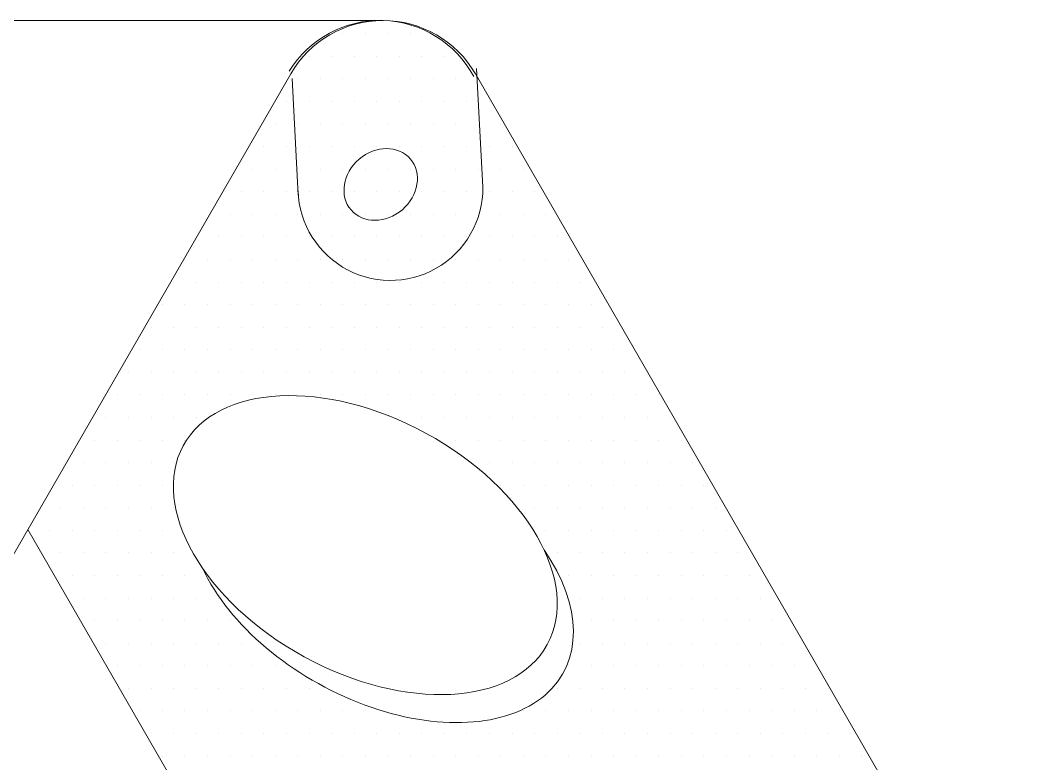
# Model space of a CAD drawing. Header units: inches. Extents: x 1693 to 10990, y 1878 to 5055.
# Drawn here: x 1710.606 to 1715.143, y 2279.071 to 2282.369 of the extents above; entities that cross this region are included whole.
import ezdxf

# ---------------------------------------------------------------- set-up
doc = ezdxf.new("R2010")
doc.units = ezdxf.units.IN
doc.linetypes.add('CONTINUA', pattern=[0])
doc.linetypes.add('RAYITAS', pattern=[0.375, 0.25, -0.125])
doc.layers.add('CABLEADO', color=4, linetype='Continuous', lineweight=5)
doc.layers.add('TOMACORRIENTE', color=22, linetype='RAYITAS', lineweight=9)

msp = doc.modelspace()

# ---------------------------------------------------------------- linework, layer by layer
at = {"layer": 'CABLEADO', "color": 7, "linetype": 'CONTINUA'}
for p, q in [((1712.2156, 2282.3687), (1709.0603, 2282.3687)), ((1711.8057, 2282.1321), (1709.3789, 2277.9288)), ((1712.6255, 2282.1321), (1715.1434, 2277.771)), ((1712.6575, 2281.6568), (1712.6305, 2282.1557)), ((1711.8393, 2281.5941), (1711.8114, 2282.1115)), ((1711.9881, 2277.771), (1710.638, 2280.1094))]:
    msp.add_line(p, q, dxfattribs=at)
for centre, radius, start, end in [((1712.2018, 2281.8956), 0.4733, 28.3228, 148.3228), ((1712.2156, 2281.8954), 0.4733, 30, 150), ((1712.2484, 2281.6255), 0.4103, 181.8056, 4.3778)]:
    msp.add_arc(centre, radius, start, end, dxfattribs=at)
for centre, major_axis, ratio in [((1712.2052, 2281.641), (0.1317, 0.113), 0.849713), ((1712.1366, 2280.0406), (-0.8079, 0.441), 0.61372), ((1713.1087, 2278.3569), (-0.8079, 0.441), 0.61372)]:
    msp.add_ellipse(centre, major_axis=major_axis, ratio=ratio, dxfattribs=at)
msp.add_ellipse((1712.2084, 2279.9164), major_axis=(-0.8079, 0.441), ratio=0.61372, start_param=0.694688, end_param=4.024147, dxfattribs=at)
at = {"layer": 'TOMACORRIENTE', "color": 7, "linetype": 'Continuous', "ltscale": 0.05}
for p, q in [((1712.0372, 2282.31), (1712.0372, 2282.31)), ((1712.1373, 2282.31), (1712.1373, 2282.31)), ((1712.2375, 2282.31), (1712.2375, 2282.31)), ((1712.3377, 2282.31), (1712.3377, 2282.31)), ((1712.4379, 2282.31), (1712.4379, 2282.31)), ((1711.8869, 2282.2098), (1711.8869, 2282.2098)), ((1711.9871, 2282.2098), (1711.9871, 2282.2098)), ((1712.0873, 2282.2098), (1712.0873, 2282.2098)), ((1712.1874, 2282.2098), (1712.1874, 2282.2098)), ((1712.2876, 2282.2098), (1712.2876, 2282.2098)), ((1712.3878, 2282.2098), (1712.3878, 2282.2098)), ((1712.488, 2282.2098), (1712.488, 2282.2098)), ((1711.8368, 2282.1097), (1711.8368, 2282.1097)), ((1711.937, 2282.1097), (1711.937, 2282.1097)), ((1712.0372, 2282.1097), (1712.0372, 2282.1097)), ((1712.1373, 2282.1097), (1712.1373, 2282.1097)), ((1712.2375, 2282.1097), (1712.2375, 2282.1097)), ((1712.3377, 2282.1097), (1712.3377, 2282.1097)), ((1712.4379, 2282.1097), (1712.4379, 2282.1097)), ((1712.5381, 2282.1097), (1712.5381, 2282.1097)), ((1712.6382, 2282.1097), (1712.6382, 2282.1097)), ((1711.7867, 2282.0095), (1711.7867, 2282.0095)), ((1711.8869, 2282.0095), (1711.8869, 2282.0095)), ((1711.9871, 2282.0095), (1711.9871, 2282.0095)), ((1712.0873, 2282.0095), (1712.0873, 2282.0095)), ((1712.1874, 2282.0095), (1712.1874, 2282.0095)), ((1712.2876, 2282.0095), (1712.2876, 2282.0095)), ((1712.3878, 2282.0095), (1712.3878, 2282.0095)), ((1712.488, 2282.0095), (1712.488, 2282.0095)), ((1712.5882, 2282.0095), (1712.5882, 2282.0095)), ((1712.6883, 2282.0095), (1712.6883, 2282.0095)), ((1711.7366, 2281.9093), (1711.7366, 2281.9093)), ((1711.8368, 2281.9093), (1711.8368, 2281.9093)), ((1711.937, 2281.9093), (1711.937, 2281.9093)), ((1712.0372, 2281.9093), (1712.0372, 2281.9093)), ((1712.1373, 2281.9093), (1712.1373, 2281.9093)), ((1712.2375, 2281.9093), (1712.2375, 2281.9093)), ((1712.3377, 2281.9093), (1712.3377, 2281.9093)), ((1712.4379, 2281.9093), (1712.4379, 2281.9093)), ((1712.5381, 2281.9093), (1712.5381, 2281.9093)), ((1712.6382, 2281.9093), (1712.6382, 2281.9093)), ((1712.7384, 2281.9093), (1712.7384, 2281.9093)), ((1711.6865, 2281.8091), (1711.6865, 2281.8091)), ((1711.7867, 2281.8091), (1711.7867, 2281.8091)), ((1711.8869, 2281.8091), (1711.8869, 2281.8091)), ((1711.9871, 2281.8091), (1711.9871, 2281.8091)), ((1712.0873, 2281.8091), (1712.0873, 2281.8091)), ((1712.1874, 2281.8091), (1712.1874, 2281.8091)), ((1712.2876, 2281.8091), (1712.2876, 2281.8091)), ((1712.3878, 2281.8091), (1712.3878, 2281.8091)), ((1712.488, 2281.8091), (1712.488, 2281.8091)), ((1712.5882, 2281.8091), (1712.5882, 2281.8091)), ((1712.6883, 2281.8091), (1712.6883, 2281.8091)), ((1712.7885, 2281.8091), (1712.7885, 2281.8091)), ((1711.6364, 2281.7089), (1711.6364, 2281.7089)), ((1711.7366, 2281.7089), (1711.7366, 2281.7089)), ((1711.8368, 2281.7089), (1711.8368, 2281.7089)), ((1711.937, 2281.7089), (1711.937, 2281.7089)), ((1712.0372, 2281.7089), (1712.0372, 2281.7089)), ((1712.1373, 2281.7089), (1712.1373, 2281.7089)), ((1712.2375, 2281.7089), (1712.2375, 2281.7089)), ((1712.3377, 2281.7089), (1712.3377, 2281.7089)), ((1712.4379, 2281.7089), (1712.4379, 2281.7089)), ((1712.5381, 2281.7089), (1712.5381, 2281.7089)), ((1712.6382, 2281.7089), (1712.6382, 2281.7089)), ((1712.7384, 2281.7089), (1712.7384, 2281.7089)), ((1712.8386, 2281.7089), (1712.8386, 2281.7089)), ((1711.5864, 2281.6088), (1711.5864, 2281.6088)), ((1711.6865, 2281.6088), (1711.6865, 2281.6088)), ((1711.7867, 2281.6088), (1711.7867, 2281.6088)), ((1711.8869, 2281.6088), (1711.8869, 2281.6088)), ((1711.9871, 2281.6088), (1711.9871, 2281.6088)), ((1712.0873, 2281.6088), (1712.0873, 2281.6088)), ((1712.1874, 2281.6088), (1712.1874, 2281.6088)), ((1712.2876, 2281.6088), (1712.2876, 2281.6088)), ((1712.3878, 2281.6088), (1712.3878, 2281.6088)), ((1712.488, 2281.6088), (1712.488, 2281.6088)), ((1712.5882, 2281.6088), (1712.5882, 2281.6088)), ((1712.6883, 2281.6088), (1712.6883, 2281.6088)), ((1712.7885, 2281.6088), (1712.7885, 2281.6088)), ((1712.8887, 2281.6088), (1712.8887, 2281.6088)), ((1711.5363, 2281.5086), (1711.5363, 2281.5086)), ((1711.6364, 2281.5086), (1711.6364, 2281.5086)), ((1711.7366, 2281.5086), (1711.7366, 2281.5086)), ((1711.8368, 2281.5086), (1711.8368, 2281.5086)), ((1711.937, 2281.5086), (1711.937, 2281.5086)), ((1712.0372, 2281.5086), (1712.0372, 2281.5086)), ((1712.1373, 2281.5086), (1712.1373, 2281.5086)), ((1712.2375, 2281.5086), (1712.2375, 2281.5086)), ((1712.3377, 2281.5086), (1712.3377, 2281.5086)), ((1712.4379, 2281.5086), (1712.4379, 2281.5086)), ((1712.5381, 2281.5086), (1712.5381, 2281.5086)), ((1712.6382, 2281.5086), (1712.6382, 2281.5086)), ((1712.7384, 2281.5086), (1712.7384, 2281.5086)), ((1712.8386, 2281.5086), (1712.8386, 2281.5086)), ((1712.9388, 2281.5086), (1712.9388, 2281.5086)), ((1711.4862, 2281.4084), (1711.4862, 2281.4084)), ((1711.5864, 2281.4084), (1711.5864, 2281.4084)), ((1711.6865, 2281.4084), (1711.6865, 2281.4084)), ((1711.7867, 2281.4084), (1711.7867, 2281.4084)), ((1711.8869, 2281.4084), (1711.8869, 2281.4084)), ((1711.9871, 2281.4084), (1711.9871, 2281.4084)), ((1712.0873, 2281.4084), (1712.0873, 2281.4084)), ((1712.1874, 2281.4084), (1712.1874, 2281.4084)), ((1712.2876, 2281.4084), (1712.2876, 2281.4084)), ((1712.3878, 2281.4084), (1712.3878, 2281.4084)), ((1712.488, 2281.4084), (1712.488, 2281.4084)), ((1712.5882, 2281.4084), (1712.5882, 2281.4084)), ((1712.6883, 2281.4084), (1712.6883, 2281.4084)), ((1712.7885, 2281.4084), (1712.7885, 2281.4084)), ((1712.8887, 2281.4084), (1712.8887, 2281.4084)), ((1712.9889, 2281.4084), (1712.9889, 2281.4084)), ((1711.3359, 2281.3082), (1711.3359, 2281.3082)), ((1711.4361, 2281.3082), (1711.4361, 2281.3082)), ((1711.5363, 2281.3082), (1711.5363, 2281.3082)), ((1711.6364, 2281.3082), (1711.6364, 2281.3082)), ((1711.7366, 2281.3082), (1711.7366, 2281.3082)), ((1711.8368, 2281.3082), (1711.8368, 2281.3082)), ((1711.937, 2281.3082), (1711.937, 2281.3082)), ((1712.0372, 2281.3082), (1712.0372, 2281.3082)), ((1712.1373, 2281.3082), (1712.1373, 2281.3082)), ((1712.2375, 2281.3082), (1712.2375, 2281.3082)), ((1712.3377, 2281.3082), (1712.3377, 2281.3082)), ((1712.4379, 2281.3082), (1712.4379, 2281.3082)), ((1712.5381, 2281.3082), (1712.5381, 2281.3082)), ((1712.6382, 2281.3082), (1712.6382, 2281.3082)), ((1712.7384, 2281.3082), (1712.7384, 2281.3082)), ((1712.8386, 2281.3082), (1712.8386, 2281.3082)), ((1712.9388, 2281.3082), (1712.9388, 2281.3082)), ((1713.039, 2281.3082), (1713.039, 2281.3082)), ((1711.2858, 2281.208), (1711.2858, 2281.208)), ((1711.386, 2281.208), (1711.386, 2281.208)), ((1711.4862, 2281.208), (1711.4862, 2281.208)), ((1711.5864, 2281.208), (1711.5864, 2281.208)), ((1711.6865, 2281.208), (1711.6865, 2281.208)), ((1711.7867, 2281.208), (1711.7867, 2281.208)), ((1711.8869, 2281.208), (1711.8869, 2281.208)), ((1711.9871, 2281.208), (1711.9871, 2281.208)), ((1712.0873, 2281.208), (1712.0873, 2281.208)), ((1712.1874, 2281.208), (1712.1874, 2281.208)), ((1712.2876, 2281.208), (1712.2876, 2281.208)), ((1712.3878, 2281.208), (1712.3878, 2281.208)), ((1712.488, 2281.208), (1712.488, 2281.208)), ((1712.5882, 2281.208), (1712.5882, 2281.208)), ((1712.6883, 2281.208), (1712.6883, 2281.208)), ((1712.7885, 2281.208), (1712.7885, 2281.208)), ((1712.8887, 2281.208), (1712.8887, 2281.208)), ((1712.9889, 2281.208), (1712.9889, 2281.208)), ((1713.0891, 2281.208), (1713.0891, 2281.208)), ((1711.2357, 2281.1079), (1711.2357, 2281.1079)), ((1711.3359, 2281.1079), (1711.3359, 2281.1079)), ((1711.4361, 2281.1079), (1711.4361, 2281.1079)), ((1711.5363, 2281.1079), (1711.5363, 2281.1079)), ((1711.6364, 2281.1079), (1711.6364, 2281.1079)), ((1711.7366, 2281.1079), (1711.7366, 2281.1079)), ((1711.8368, 2281.1079), (1711.8368, 2281.1079)), ((1711.937, 2281.1079), (1711.937, 2281.1079)), ((1712.0372, 2281.1079), (1712.0372, 2281.1079)), ((1712.1373, 2281.1079), (1712.1373, 2281.1079)), ((1712.2375, 2281.1079), (1712.2375, 2281.1079)), ((1712.3377, 2281.1079), (1712.3377, 2281.1079)), ((1712.4379, 2281.1079), (1712.4379, 2281.1079)), ((1712.5381, 2281.1079), (1712.5381, 2281.1079)), ((1712.6382, 2281.1079), (1712.6382, 2281.1079)), ((1712.7384, 2281.1079), (1712.7384, 2281.1079)), ((1712.8386, 2281.1079), (1712.8386, 2281.1079)), ((1712.9388, 2281.1079), (1712.9388, 2281.1079)), ((1713.039, 2281.1079), (1713.039, 2281.1079)), ((1713.1392, 2281.1079), (1713.1392, 2281.1079)), ((1711.1856, 2281.0077), (1711.1856, 2281.0077)), ((1711.2858, 2281.0077), (1711.2858, 2281.0077)), ((1711.386, 2281.0077), (1711.386, 2281.0077)), ((1711.4862, 2281.0077), (1711.4862, 2281.0077)), ((1711.5864, 2281.0077), (1711.5864, 2281.0077)), ((1711.6865, 2281.0077), (1711.6865, 2281.0077)), ((1711.7867, 2281.0077), (1711.7867, 2281.0077)), ((1711.8869, 2281.0077), (1711.8869, 2281.0077)), ((1711.9871, 2281.0077), (1711.9871, 2281.0077)), ((1712.0873, 2281.0077), (1712.0873, 2281.0077)), ((1712.1874, 2281.0077), (1712.1874, 2281.0077)), ((1712.2876, 2281.0077), (1712.2876, 2281.0077)), ((1712.3878, 2281.0077), (1712.3878, 2281.0077)), ((1712.488, 2281.0077), (1712.488, 2281.0077)), ((1712.5882, 2281.0077), (1712.5882, 2281.0077)), ((1712.6883, 2281.0077), (1712.6883, 2281.0077)), ((1712.7885, 2281.0077), (1712.7885, 2281.0077)), ((1712.8887, 2281.0077), (1712.8887, 2281.0077)), ((1712.9889, 2281.0077), (1712.9889, 2281.0077)), ((1713.0891, 2281.0077), (1713.0891, 2281.0077)), ((1713.1892, 2281.0077), (1713.1892, 2281.0077)), ((1711.1355, 2280.9075), (1711.1355, 2280.9075)), ((1711.2357, 2280.9075), (1711.2357, 2280.9075)), ((1711.3359, 2280.9075), (1711.3359, 2280.9075)), ((1711.4361, 2280.9075), (1711.4361, 2280.9075)), ((1711.5363, 2280.9075), (1711.5363, 2280.9075)), ((1711.6364, 2280.9075), (1711.6364, 2280.9075)), ((1711.7366, 2280.9075), (1711.7366, 2280.9075)), ((1711.8368, 2280.9075), (1711.8368, 2280.9075)), ((1711.937, 2280.9075), (1711.937, 2280.9075)), ((1712.0372, 2280.9075), (1712.0372, 2280.9075)), ((1712.1373, 2280.9075), (1712.1373, 2280.9075)), ((1712.2375, 2280.9075), (1712.2375, 2280.9075)), ((1712.3377, 2280.9075), (1712.3377, 2280.9075)), ((1712.4379, 2280.9075), (1712.4379, 2280.9075)), ((1712.5381, 2280.9075), (1712.5381, 2280.9075)), ((1712.6382, 2280.9075), (1712.6382, 2280.9075)), ((1712.7384, 2280.9075), (1712.7384, 2280.9075)), ((1712.8386, 2280.9075), (1712.8386, 2280.9075)), ((1712.9388, 2280.9075), (1712.9388, 2280.9075)), ((1713.039, 2280.9075), (1713.039, 2280.9075)), ((1713.1392, 2280.9075), (1713.1392, 2280.9075)), ((1713.2393, 2280.9075), (1713.2393, 2280.9075)), ((1711.0854, 2280.8073), (1711.0854, 2280.8073)), ((1711.1856, 2280.8073), (1711.1856, 2280.8073)), ((1711.2858, 2280.8073), (1711.2858, 2280.8073)), ((1711.386, 2280.8073), (1711.386, 2280.8073)), ((1711.4862, 2280.8073), (1711.4862, 2280.8073)), ((1711.5864, 2280.8073), (1711.5864, 2280.8073)), ((1711.6865, 2280.8073), (1711.6865, 2280.8073)), ((1711.7867, 2280.8073), (1711.7867, 2280.8073)), ((1711.8869, 2280.8073), (1711.8869, 2280.8073)), ((1711.9871, 2280.8073), (1711.9871, 2280.8073)), ((1712.0873, 2280.8073), (1712.0873, 2280.8073)), ((1712.1874, 2280.8073), (1712.1874, 2280.8073)), ((1712.2876, 2280.8073), (1712.2876, 2280.8073)), ((1712.3878, 2280.8073), (1712.3878, 2280.8073)), ((1712.488, 2280.8073), (1712.488, 2280.8073)), ((1712.5882, 2280.8073), (1712.5882, 2280.8073)), ((1712.6883, 2280.8073), (1712.6883, 2280.8073)), ((1712.7885, 2280.8073), (1712.7885, 2280.8073)), ((1712.8887, 2280.8073), (1712.8887, 2280.8073)), ((1712.9889, 2280.8073), (1712.9889, 2280.8073)), ((1713.0891, 2280.8073), (1713.0891, 2280.8073)), ((1713.1892, 2280.8073), (1713.1892, 2280.8073)), ((1713.2894, 2280.8073), (1713.2894, 2280.8073)), ((1713.3896, 2280.8073), (1713.3896, 2280.8073)), ((1711.0354, 2280.7071), (1711.0354, 2280.7071)), ((1711.1355, 2280.7071), (1711.1355, 2280.7071)), ((1711.2357, 2280.7071), (1711.2357, 2280.7071)), ((1711.3359, 2280.7071), (1711.3359, 2280.7071)), ((1711.4361, 2280.7071), (1711.4361, 2280.7071)), ((1711.5363, 2280.7071), (1711.5363, 2280.7071)), ((1711.6364, 2280.7071), (1711.6364, 2280.7071)), ((1711.7366, 2280.7071), (1711.7366, 2280.7071)), ((1711.8368, 2280.7071), (1711.8368, 2280.7071)), ((1711.937, 2280.7071), (1711.937, 2280.7071)), ((1712.0372, 2280.7071), (1712.0372, 2280.7071)), ((1712.1373, 2280.7071), (1712.1373, 2280.7071)), ((1712.2375, 2280.7071), (1712.2375, 2280.7071)), ((1712.3377, 2280.7071), (1712.3377, 2280.7071)), ((1712.4379, 2280.7071), (1712.4379, 2280.7071)), ((1712.5381, 2280.7071), (1712.5381, 2280.7071)), ((1712.6382, 2280.7071), (1712.6382, 2280.7071)), ((1712.7384, 2280.7071), (1712.7384, 2280.7071)), ((1712.8386, 2280.7071), (1712.8386, 2280.7071)), ((1712.9388, 2280.7071), (1712.9388, 2280.7071)), ((1713.039, 2280.7071), (1713.039, 2280.7071)), ((1713.1392, 2280.7071), (1713.1392, 2280.7071)), ((1713.2393, 2280.7071), (1713.2393, 2280.7071)), ((1713.3395, 2280.7071), (1713.3395, 2280.7071)), ((1713.4397, 2280.7071), (1713.4397, 2280.7071)), ((1710.9853, 2280.607), (1710.9853, 2280.607)), ((1711.0854, 2280.607), (1711.0854, 2280.607)), ((1711.1856, 2280.607), (1711.1856, 2280.607)), ((1711.2858, 2280.607), (1711.2858, 2280.607)), ((1711.386, 2280.607), (1711.386, 2280.607)), ((1712.2876, 2280.607), (1712.2876, 2280.607)), ((1712.3878, 2280.607), (1712.3878, 2280.607)), ((1712.488, 2280.607), (1712.488, 2280.607)), ((1712.5882, 2280.607), (1712.5882, 2280.607)), ((1712.6883, 2280.607), (1712.6883, 2280.607)), ((1712.7885, 2280.607), (1712.7885, 2280.607)), ((1712.8887, 2280.607), (1712.8887, 2280.607)), ((1712.9889, 2280.607), (1712.9889, 2280.607)), ((1713.0891, 2280.607), (1713.0891, 2280.607)), ((1713.1892, 2280.607), (1713.1892, 2280.607)), ((1713.2894, 2280.607), (1713.2894, 2280.607)), ((1713.3896, 2280.607), (1713.3896, 2280.607)), ((1713.4898, 2280.607), (1713.4898, 2280.607)), ((1710.9352, 2280.5068), (1710.9352, 2280.5068)), ((1711.0354, 2280.5068), (1711.0354, 2280.5068)), ((1711.1355, 2280.5068), (1711.1355, 2280.5068)), ((1711.2357, 2280.5068), (1711.2357, 2280.5068)), ((1711.3359, 2280.5068), (1711.3359, 2280.5068)), ((1712.5381, 2280.5068), (1712.5381, 2280.5068)), ((1712.6382, 2280.5068), (1712.6382, 2280.5068)), ((1712.7384, 2280.5068), (1712.7384, 2280.5068)), ((1712.8386, 2280.5068), (1712.8386, 2280.5068)), ((1712.9388, 2280.5068), (1712.9388, 2280.5068)), ((1713.039, 2280.5068), (1713.039, 2280.5068)), ((1713.1392, 2280.5068), (1713.1392, 2280.5068)), ((1713.2393, 2280.5068), (1713.2393, 2280.5068)), ((1713.3395, 2280.5068), (1713.3395, 2280.5068)), ((1713.4397, 2280.5068), (1713.4397, 2280.5068)), ((1713.5399, 2280.5068), (1713.5399, 2280.5068)), ((1710.8851, 2280.4066), (1710.8851, 2280.4066)), ((1710.9853, 2280.4066), (1710.9853, 2280.4066)), ((1711.0854, 2280.4066), (1711.0854, 2280.4066)), ((1711.1856, 2280.4066), (1711.1856, 2280.4066)), ((1711.2858, 2280.4066), (1711.2858, 2280.4066)), ((1712.6883, 2280.4066), (1712.6883, 2280.4066)), ((1712.7885, 2280.4066), (1712.7885, 2280.4066)), ((1712.8887, 2280.4066), (1712.8887, 2280.4066)), ((1712.9889, 2280.4066), (1712.9889, 2280.4066)), ((1713.0891, 2280.4066), (1713.0891, 2280.4066)), ((1713.1892, 2280.4066), (1713.1892, 2280.4066)), ((1713.2894, 2280.4066), (1713.2894, 2280.4066)), ((1713.3896, 2280.4066), (1713.3896, 2280.4066)), ((1713.4898, 2280.4066), (1713.4898, 2280.4066)), ((1713.59, 2280.4066), (1713.59, 2280.4066)), ((1710.835, 2280.3064), (1710.835, 2280.3064)), ((1710.9352, 2280.3064), (1710.9352, 2280.3064)), ((1711.0354, 2280.3064), (1711.0354, 2280.3064)), ((1711.1355, 2280.3064), (1711.1355, 2280.3064)), ((1711.2357, 2280.3064), (1711.2357, 2280.3064)), ((1712.7384, 2280.3064), (1712.7384, 2280.3064)), ((1712.8386, 2280.3064), (1712.8386, 2280.3064)), ((1712.9388, 2280.3064), (1712.9388, 2280.3064)), ((1713.039, 2280.3064), (1713.039, 2280.3064)), ((1713.1392, 2280.3064), (1713.1392, 2280.3064)), ((1713.2393, 2280.3064), (1713.2393, 2280.3064)), ((1713.3395, 2280.3064), (1713.3395, 2280.3064)), ((1713.4397, 2280.3064), (1713.4397, 2280.3064)), ((1713.5399, 2280.3064), (1713.5399, 2280.3064)), ((1713.6401, 2280.3064), (1713.6401, 2280.3064)), ((1710.7849, 2280.2062), (1710.7849, 2280.2062)), ((1710.8851, 2280.2062), (1710.8851, 2280.2062)), ((1710.9853, 2280.2062), (1710.9853, 2280.2062)), ((1711.0854, 2280.2062), (1711.0854, 2280.2062)), ((1711.1856, 2280.2062), (1711.1856, 2280.2062)), ((1711.2858, 2280.2062), (1711.2858, 2280.2062)), ((1712.8887, 2280.2062), (1712.8887, 2280.2062)), ((1712.9889, 2280.2062), (1712.9889, 2280.2062)), ((1713.0891, 2280.2062), (1713.0891, 2280.2062)), ((1713.1892, 2280.2062), (1713.1892, 2280.2062)), ((1713.2894, 2280.2062), (1713.2894, 2280.2062)), ((1713.3896, 2280.2062), (1713.3896, 2280.2062)), ((1713.4898, 2280.2062), (1713.4898, 2280.2062)), ((1713.59, 2280.2062), (1713.59, 2280.2062)), ((1713.6901, 2280.2062), (1713.6901, 2280.2062)), ((1710.7348, 2280.1061), (1710.7348, 2280.1061)), ((1710.835, 2280.1061), (1710.835, 2280.1061)), ((1710.9352, 2280.1061), (1710.9352, 2280.1061)), ((1711.0354, 2280.1061), (1711.0354, 2280.1061)), ((1711.1355, 2280.1061), (1711.1355, 2280.1061)), ((1711.2357, 2280.1061), (1711.2357, 2280.1061)), ((1712.9388, 2280.1061), (1712.9388, 2280.1061)), ((1713.039, 2280.1061), (1713.039, 2280.1061)), ((1713.1392, 2280.1061), (1713.1392, 2280.1061)), ((1713.2393, 2280.1061), (1713.2393, 2280.1061)), ((1713.3395, 2280.1061), (1713.3395, 2280.1061)), ((1713.4397, 2280.1061), (1713.4397, 2280.1061)), ((1713.5399, 2280.1061), (1713.5399, 2280.1061)), ((1713.6401, 2280.1061), (1713.6401, 2280.1061)), ((1713.7402, 2280.1061), (1713.7402, 2280.1061)), ((1710.7849, 2280.0059), (1710.7849, 2280.0059)), ((1710.8851, 2280.0059), (1710.8851, 2280.0059)), ((1710.9853, 2280.0059), (1710.9853, 2280.0059)), ((1711.0854, 2280.0059), (1711.0854, 2280.0059)), ((1711.1856, 2280.0059), (1711.1856, 2280.0059)), ((1711.2858, 2280.0059), (1711.2858, 2280.0059)), ((1712.9889, 2280.0059), (1712.9889, 2280.0059)), ((1713.0891, 2280.0059), (1713.0891, 2280.0059)), ((1713.1892, 2280.0059), (1713.1892, 2280.0059)), ((1713.2894, 2280.0059), (1713.2894, 2280.0059)), ((1713.3896, 2280.0059), (1713.3896, 2280.0059)), ((1713.4898, 2280.0059), (1713.4898, 2280.0059)), ((1713.59, 2280.0059), (1713.59, 2280.0059)), ((1713.6901, 2280.0059), (1713.6901, 2280.0059)), ((1713.7903, 2280.0059), (1713.7903, 2280.0059)), ((1710.835, 2279.9057), (1710.835, 2279.9057)), ((1710.9352, 2279.9057), (1710.9352, 2279.9057)), ((1711.0354, 2279.9057), (1711.0354, 2279.9057)), ((1711.1355, 2279.9057), (1711.1355, 2279.9057)), ((1711.2357, 2279.9057), (1711.2357, 2279.9057)), ((1711.3359, 2279.9057), (1711.3359, 2279.9057)), ((1713.039, 2279.9057), (1713.039, 2279.9057)), ((1713.1392, 2279.9057), (1713.1392, 2279.9057)), ((1713.2393, 2279.9057), (1713.2393, 2279.9057)), ((1713.3395, 2279.9057), (1713.3395, 2279.9057)), ((1713.4397, 2279.9057), (1713.4397, 2279.9057)), ((1713.5399, 2279.9057), (1713.5399, 2279.9057)), ((1713.6401, 2279.9057), (1713.6401, 2279.9057)), ((1713.7402, 2279.9057), (1713.7402, 2279.9057)), ((1713.8404, 2279.9057), (1713.8404, 2279.9057)), ((1710.8851, 2279.8055), (1710.8851, 2279.8055)), ((1710.9853, 2279.8055), (1710.9853, 2279.8055)), ((1711.0854, 2279.8055), (1711.0854, 2279.8055)), ((1711.1856, 2279.8055), (1711.1856, 2279.8055)), ((1711.2858, 2279.8055), (1711.2858, 2279.8055)), ((1711.386, 2279.8055), (1711.386, 2279.8055)), ((1711.4862, 2279.8055), (1711.4862, 2279.8055)), ((1713.0891, 2279.8055), (1713.0891, 2279.8055)), ((1713.1892, 2279.8055), (1713.1892, 2279.8055)), ((1713.2894, 2279.8055), (1713.2894, 2279.8055)), ((1713.3896, 2279.8055), (1713.3896, 2279.8055)), ((1713.4898, 2279.8055), (1713.4898, 2279.8055)), ((1713.59, 2279.8055), (1713.59, 2279.8055)), ((1713.6901, 2279.8055), (1713.6901, 2279.8055)), ((1713.7903, 2279.8055), (1713.7903, 2279.8055)), ((1713.8905, 2279.8055), (1713.8905, 2279.8055)), ((1710.9352, 2279.7053), (1710.9352, 2279.7053)), ((1711.0354, 2279.7053), (1711.0354, 2279.7053)), ((1711.1355, 2279.7053), (1711.1355, 2279.7053)), ((1711.2357, 2279.7053), (1711.2357, 2279.7053)), ((1711.3359, 2279.7053), (1711.3359, 2279.7053)), ((1711.4361, 2279.7053), (1711.4361, 2279.7053)), ((1711.5363, 2279.7053), (1711.5363, 2279.7053)), ((1713.1392, 2279.7053), (1713.1392, 2279.7053)), ((1713.2393, 2279.7053), (1713.2393, 2279.7053)), ((1713.3395, 2279.7053), (1713.3395, 2279.7053)), ((1713.4397, 2279.7053), (1713.4397, 2279.7053)), ((1713.5399, 2279.7053), (1713.5399, 2279.7053)), ((1713.6401, 2279.7053), (1713.6401, 2279.7053)), ((1713.7402, 2279.7053), (1713.7402, 2279.7053)), ((1713.8404, 2279.7053), (1713.8404, 2279.7053)), ((1713.9406, 2279.7053), (1713.9406, 2279.7053)), ((1710.9853, 2279.6052), (1710.9853, 2279.6052)), ((1711.0854, 2279.6052), (1711.0854, 2279.6052)), ((1711.1856, 2279.6052), (1711.1856, 2279.6052)), ((1711.2858, 2279.6052), (1711.2858, 2279.6052)), ((1711.386, 2279.6052), (1711.386, 2279.6052)), ((1711.4862, 2279.6052), (1711.4862, 2279.6052)), ((1711.5864, 2279.6052), (1711.5864, 2279.6052)), ((1713.0891, 2279.6052), (1713.0891, 2279.6052)), ((1713.1892, 2279.6052), (1713.1892, 2279.6052)), ((1713.2894, 2279.6052), (1713.2894, 2279.6052)), ((1713.3896, 2279.6052), (1713.3896, 2279.6052)), ((1713.4898, 2279.6052), (1713.4898, 2279.6052)), ((1713.59, 2279.6052), (1713.59, 2279.6052)), ((1713.6901, 2279.6052), (1713.6901, 2279.6052)), ((1713.7903, 2279.6052), (1713.7903, 2279.6052)), ((1713.8905, 2279.6052), (1713.8905, 2279.6052)), ((1713.9907, 2279.6052), (1713.9907, 2279.6052)), ((1711.0354, 2279.505), (1711.0354, 2279.505)), ((1711.1355, 2279.505), (1711.1355, 2279.505)), ((1711.2357, 2279.505), (1711.2357, 2279.505)), ((1711.3359, 2279.505), (1711.3359, 2279.505)), ((1711.4361, 2279.505), (1711.4361, 2279.505)), ((1711.5363, 2279.505), (1711.5363, 2279.505)), ((1711.6364, 2279.505), (1711.6364, 2279.505)), ((1711.7366, 2279.505), (1711.7366, 2279.505)), ((1713.039, 2279.505), (1713.039, 2279.505)), ((1713.1392, 2279.505), (1713.1392, 2279.505)), ((1713.2393, 2279.505), (1713.2393, 2279.505)), ((1713.3395, 2279.505), (1713.3395, 2279.505)), ((1713.4397, 2279.505), (1713.4397, 2279.505)), ((1713.5399, 2279.505), (1713.5399, 2279.505)), ((1713.6401, 2279.505), (1713.6401, 2279.505)), ((1713.7402, 2279.505), (1713.7402, 2279.505)), ((1713.8404, 2279.505), (1713.8404, 2279.505)), ((1713.9406, 2279.505), (1713.9406, 2279.505)), ((1714.0408, 2279.505), (1714.0408, 2279.505)), ((1714.141, 2279.505), (1714.141, 2279.505)), ((1711.0854, 2279.4048), (1711.0854, 2279.4048)), ((1711.1856, 2279.4048), (1711.1856, 2279.4048)), ((1711.2858, 2279.4048), (1711.2858, 2279.4048)), ((1711.386, 2279.4048), (1711.386, 2279.4048)), ((1711.4862, 2279.4048), (1711.4862, 2279.4048)), ((1711.5864, 2279.4048), (1711.5864, 2279.4048)), ((1711.6865, 2279.4048), (1711.6865, 2279.4048)), ((1711.7867, 2279.4048), (1711.7867, 2279.4048)), ((1711.8869, 2279.4048), (1711.8869, 2279.4048)), ((1712.9889, 2279.4048), (1712.9889, 2279.4048)), ((1713.0891, 2279.4048), (1713.0891, 2279.4048)), ((1713.1892, 2279.4048), (1713.1892, 2279.4048)), ((1713.2894, 2279.4048), (1713.2894, 2279.4048)), ((1713.3896, 2279.4048), (1713.3896, 2279.4048)), ((1713.4898, 2279.4048), (1713.4898, 2279.4048)), ((1713.59, 2279.4048), (1713.59, 2279.4048)), ((1713.6901, 2279.4048), (1713.6901, 2279.4048)), ((1713.7903, 2279.4048), (1713.7903, 2279.4048)), ((1713.8905, 2279.4048), (1713.8905, 2279.4048)), ((1713.9907, 2279.4048), (1713.9907, 2279.4048)), ((1714.0909, 2279.4048), (1714.0909, 2279.4048)), ((1714.191, 2279.4048), (1714.191, 2279.4048)), ((1711.1355, 2279.3046), (1711.1355, 2279.3046)), ((1711.2357, 2279.3046), (1711.2357, 2279.3046)), ((1711.3359, 2279.3046), (1711.3359, 2279.3046)), ((1711.4361, 2279.3046), (1711.4361, 2279.3046)), ((1711.5363, 2279.3046), (1711.5363, 2279.3046)), ((1711.6364, 2279.3046), (1711.6364, 2279.3046)), ((1711.7366, 2279.3046), (1711.7366, 2279.3046)), ((1711.8368, 2279.3046), (1711.8368, 2279.3046)), ((1711.937, 2279.3046), (1711.937, 2279.3046)), ((1712.0372, 2279.3046), (1712.0372, 2279.3046)), ((1712.1373, 2279.3046), (1712.1373, 2279.3046)), ((1712.8386, 2279.3046), (1712.8386, 2279.3046)), ((1712.9388, 2279.3046), (1712.9388, 2279.3046)), ((1713.039, 2279.3046), (1713.039, 2279.3046)), ((1713.1392, 2279.3046), (1713.1392, 2279.3046)), ((1713.2393, 2279.3046), (1713.2393, 2279.3046)), ((1713.3395, 2279.3046), (1713.3395, 2279.3046)), ((1713.4397, 2279.3046), (1713.4397, 2279.3046)), ((1713.5399, 2279.3046), (1713.5399, 2279.3046)), ((1713.6401, 2279.3046), (1713.6401, 2279.3046)), ((1713.7402, 2279.3046), (1713.7402, 2279.3046)), ((1713.8404, 2279.3046), (1713.8404, 2279.3046)), ((1713.9406, 2279.3046), (1713.9406, 2279.3046)), ((1714.0408, 2279.3046), (1714.0408, 2279.3046)), ((1714.141, 2279.3046), (1714.141, 2279.3046)), ((1714.2411, 2279.3046), (1714.2411, 2279.3046)), ((1711.1856, 2279.2044), (1711.1856, 2279.2044)), ((1711.2858, 2279.2044), (1711.2858, 2279.2044)), ((1711.386, 2279.2044), (1711.386, 2279.2044)), ((1711.4862, 2279.2044), (1711.4862, 2279.2044)), ((1711.5864, 2279.2044), (1711.5864, 2279.2044)), ((1711.6865, 2279.2044), (1711.6865, 2279.2044)), ((1711.7867, 2279.2044), (1711.7867, 2279.2044)), ((1711.8869, 2279.2044), (1711.8869, 2279.2044)), ((1711.9871, 2279.2044), (1711.9871, 2279.2044)), ((1712.0873, 2279.2044), (1712.0873, 2279.2044)), ((1712.1874, 2279.2044), (1712.1874, 2279.2044)), ((1712.2876, 2279.2044), (1712.2876, 2279.2044)), ((1712.3878, 2279.2044), (1712.3878, 2279.2044)), ((1712.488, 2279.2044), (1712.488, 2279.2044)), ((1712.5882, 2279.2044), (1712.5882, 2279.2044)), ((1712.6883, 2279.2044), (1712.6883, 2279.2044)), ((1712.7885, 2279.2044), (1712.7885, 2279.2044)), ((1712.8887, 2279.2044), (1712.8887, 2279.2044)), ((1712.9889, 2279.2044), (1712.9889, 2279.2044)), ((1713.0891, 2279.2044), (1713.0891, 2279.2044)), ((1713.1892, 2279.2044), (1713.1892, 2279.2044)), ((1713.2894, 2279.2044), (1713.2894, 2279.2044)), ((1713.3896, 2279.2044), (1713.3896, 2279.2044)), ((1713.4898, 2279.2044), (1713.4898, 2279.2044)), ((1713.59, 2279.2044), (1713.59, 2279.2044)), ((1713.6901, 2279.2044), (1713.6901, 2279.2044)), ((1713.7903, 2279.2044), (1713.7903, 2279.2044)), ((1713.8905, 2279.2044), (1713.8905, 2279.2044)), ((1713.9907, 2279.2044), (1713.9907, 2279.2044)), ((1714.0909, 2279.2044), (1714.0909, 2279.2044)), ((1714.191, 2279.2044), (1714.191, 2279.2044)), ((1714.2912, 2279.2044), (1714.2912, 2279.2044)), ((1711.2357, 2279.1043), (1711.2357, 2279.1043)), ((1711.3359, 2279.1043), (1711.3359, 2279.1043)), ((1711.4361, 2279.1043), (1711.4361, 2279.1043)), ((1711.5363, 2279.1043), (1711.5363, 2279.1043)), ((1711.6364, 2279.1043), (1711.6364, 2279.1043)), ((1711.7366, 2279.1043), (1711.7366, 2279.1043)), ((1711.8368, 2279.1043), (1711.8368, 2279.1043)), ((1711.937, 2279.1043), (1711.937, 2279.1043)), ((1712.0372, 2279.1043), (1712.0372, 2279.1043)), ((1712.1373, 2279.1043), (1712.1373, 2279.1043)), ((1712.2375, 2279.1043), (1712.2375, 2279.1043)), ((1712.3377, 2279.1043), (1712.3377, 2279.1043)), ((1712.4379, 2279.1043), (1712.4379, 2279.1043)), ((1712.5381, 2279.1043), (1712.5381, 2279.1043)), ((1712.6382, 2279.1043), (1712.6382, 2279.1043)), ((1712.7384, 2279.1043), (1712.7384, 2279.1043)), ((1712.8386, 2279.1043), (1712.8386, 2279.1043)), ((1712.9388, 2279.1043), (1712.9388, 2279.1043)), ((1713.039, 2279.1043), (1713.039, 2279.1043)), ((1713.1392, 2279.1043), (1713.1392, 2279.1043)), ((1713.2393, 2279.1043), (1713.2393, 2279.1043)), ((1713.3395, 2279.1043), (1713.3395, 2279.1043)), ((1713.4397, 2279.1043), (1713.4397, 2279.1043)), ((1713.5399, 2279.1043), (1713.5399, 2279.1043)), ((1713.6401, 2279.1043), (1713.6401, 2279.1043)), ((1713.7402, 2279.1043), (1713.7402, 2279.1043)), ((1713.8404, 2279.1043), (1713.8404, 2279.1043)), ((1713.9406, 2279.1043), (1713.9406, 2279.1043)), ((1714.0408, 2279.1043), (1714.0408, 2279.1043)), ((1714.141, 2279.1043), (1714.141, 2279.1043)), ((1714.2411, 2279.1043), (1714.2411, 2279.1043)), ((1714.3413, 2279.1043), (1714.3413, 2279.1043))]:
    msp.add_line(p, q, dxfattribs=at)

doc.saveas('drawing.dxf')
